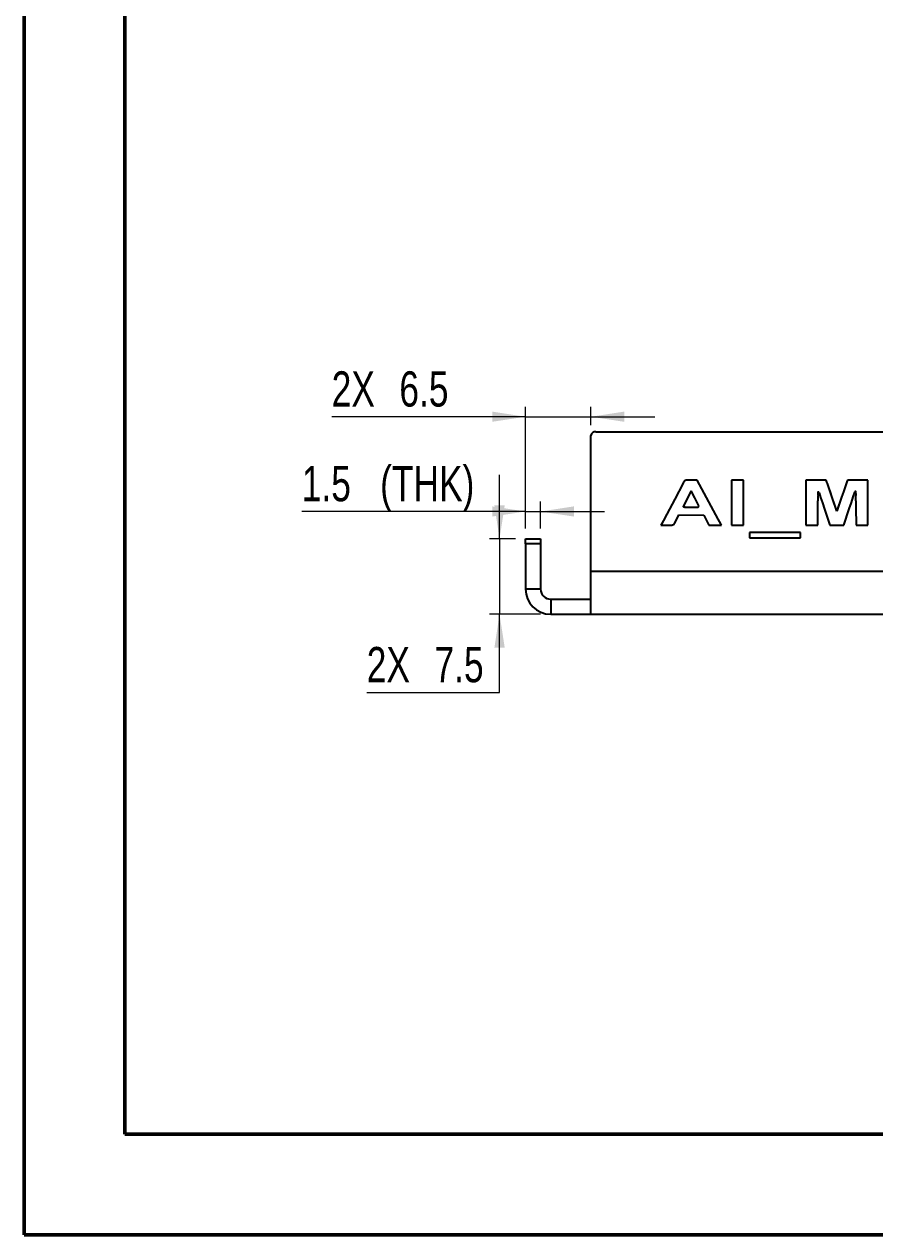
# Model space of a CAD drawing. Header units: millimetres. Extents: x 0 to 420, y 0 to 297.
# Drawn here: x 0.1 to 84.5, y 0.2 to 120.4 of the extents above; entities that cross this region are included whole.
import ezdxf

# ---------------------------------------------------------------- set-up
doc = ezdxf.new("R2010")
doc.units = ezdxf.units.MM
doc.styles.add('SLDTEXTSTYLE1', font='TXT', dxfattribs={"width": 0.75})
doc.dimstyles.new('SLDDIMSTYLE3', dxfattribs={"dimtxt": 3.5, "dimasz": 3.302, "dimexe": 0, "dimexo": 0.0625, "dimgap": 0.875, "dimtad": 1, "dimdec": 1, "dimrnd": 1e-09, "dimzin": 12, "dimdsep": 46, "dimtxsty": 'SLDTEXTSTYLE1', "dimsah": 1, "dimcen": 0.09, "dimadec": 0, "dimazin": 3, "dimtfac": 1, "dimtdec": 1, "dimtmove": 0, "dimatfit": 0, "dimfxl": 1, "dimfrac": 2, "dimtolj": 1, "dimtzin": 12, "dimarcsym": 0})
doc.dimstyles.new('SLDDIMSTYLE4', dxfattribs={"dimtxt": 3.5, "dimasz": 3.302, "dimexe": 0, "dimexo": 0.0625, "dimgap": 0.875, "dimtad": 0, "dimtih": 1, "dimtoh": 1, "dimdec": 1, "dimrnd": 1e-09, "dimzin": 12, "dimdsep": 46, "dimtxsty": 'SLDTEXTSTYLE1', "dimsah": 1, "dimcen": 0.09, "dimadec": 0, "dimazin": 3, "dimtfac": 1, "dimtdec": 1, "dimtofl": 0, "dimtmove": 0, "dimatfit": 3, "dimfxl": 1, "dimfrac": 2, "dimtolj": 1, "dimtzin": 12, "dimarcsym": 0})

# ---------------------------------------------------------------- blocks, each defined once
blk = doc.blocks.new('_D_6')
at = {"color": 7, "linetype": 'Continuous', "lineweight": 18}
for p, q in [((49.85, 70.33), (49.85, 73.03)), ((51.35, 70.33), (51.35, 73.03)), ((49.85, 72.03), (27.64, 72.03)), ((49.85, 72.03), (51.35, 72.03)), ((51.35, 72.03), (57.7, 72.03))]:
    blk.add_line(p, q, dxfattribs=at)
for points in [[(49.85, 72.03), (46.55, 72.54), (46.55, 71.53)], [(51.35, 72.03), (54.66, 71.53), (54.66, 72.54)]]:
    blk.add_solid(points, dxfattribs=at)
at = {"color": 7, "linetype": 'Continuous', "lineweight": 18, "char_height": 3.5, "attachment_point": 1, "style": 'SLDTEXTSTYLE1'}
for s, insert in [('1.5', (27.64, 76.55)), ('(THK)', (35.42, 76.55))]:
    blk.add_mtext(s, dxfattribs=dict(at, insert=insert))
blk = doc.blocks.new('_D_7')
at = {"color": 7, "linetype": 'Continuous', "lineweight": 18}
for p, q in [((49.85, 70.33), (49.85, 82.44)), ((56.35, 80.59), (56.35, 82.44)), ((49.85, 81.44), (30.61, 81.44)), ((49.85, 81.44), (56.35, 81.44)), ((56.35, 81.44), (62.7, 81.44))]:
    blk.add_line(p, q, dxfattribs=at)
for points in [[(49.85, 81.44), (46.55, 81.95), (46.55, 80.94)], [(56.35, 81.44), (59.66, 80.94), (59.66, 81.95)]]:
    blk.add_solid(points, dxfattribs=at)
at = {"color": 7, "linetype": 'Continuous', "lineweight": 18, "char_height": 3.5, "attachment_point": 1, "style": 'SLDTEXTSTYLE1'}
for s, insert in [('2X', (30.61, 85.95)), ('6.5', (37.33, 85.95))]:
    blk.add_mtext(s, dxfattribs=dict(at, insert=insert))
blk = doc.blocks.new('_D_8')
at = {"color": 7, "linetype": 'Continuous', "lineweight": 18}
for p, q in [((47.28, 69.33), (47.28, 75.68)), ((48.85, 69.33), (46.28, 69.33)), ((47.28, 69.33), (47.28, 61.83)), ((51.35, 61.83), (46.28, 61.83)), ((47.28, 54.07), (47.28, 61.83)), ((34.09, 54.07), (47.28, 54.07))]:
    blk.add_line(p, q, dxfattribs=at)
for points in [[(47.28, 69.33), (47.79, 72.63), (46.77, 72.63)], [(47.28, 61.83), (46.77, 58.52), (47.79, 58.52)]]:
    blk.add_solid(points, dxfattribs=at)
at = {"color": 7, "linetype": 'Continuous', "lineweight": 18, "char_height": 3.5, "attachment_point": 1, "style": 'SLDTEXTSTYLE1'}
for s, insert in [('2X', (34.09, 58.58)), ('7.5', (40.82, 58.58))]:
    blk.add_mtext(s, dxfattribs=dict(at, insert=insert))

msp = doc.modelspace()

# ---------------------------------------------------------------- linework, layer by layer
at = {"color": 7, "linetype": 'Continuous', "lineweight": 50}
for p, q in [((0.07884, 0.21478), (0.07884, 297.21478)), ((10.07884, 10.21478), (10.07884, 287.21478)), ((10.07884, 10.21478), (410.07884, 10.21478)), ((0.07884, 0.21478), (420.07884, 0.21478))]:
    msp.add_line(p, q, dxfattribs=at)
at = {"color": 7, "linetype": 'Continuous', "lineweight": 25}
for p, q in [((56.35489, 66.09471), (56.35489, 79.5904)), ((56.85489, 79.94395), (140.85489, 79.94395)), ((65.52193, 74.84724), (64.67344, 73.25009)), ((65.52193, 74.84017), (64.67344, 73.24302)), ((65.63278, 75.05082), (65.52193, 74.84724)), ((65.63278, 75.04375), (65.52193, 74.84017)), ((65.52193, 74.84017), (65.52193, 74.84724)), ((65.63278, 75.04375), (65.63278, 75.05082)), ((65.69332, 75.09763), (65.69332, 75.1047)), ((65.79734, 75.1293), (65.79734, 75.13637)), ((65.97584, 75.14528), (65.97584, 75.15235)), ((66.91461, 75.15632), (66.30117, 75.15632)), ((66.30117, 75.14925), (66.30117, 75.15632)), ((66.91461, 75.14925), (66.30117, 75.14925)), ((68.98395, 71.28067), (66.91461, 75.15632)), ((66.91461, 75.14925), (66.91461, 75.15632)), ((68.98395, 71.2736), (66.91461, 75.14925)), ((70.32653, 75.15632), (70.32653, 70.66978)), ((71.51093, 75.15632), (70.32653, 75.15632)), ((71.51093, 75.14925), (70.32653, 75.14925)), ((71.51093, 70.66978), (71.51093, 75.15632)), ((79.70898, 75.15632), (77.68673, 75.15632)), ((77.68673, 75.15632), (77.68673, 70.66978)), ((79.70898, 75.14925), (77.68673, 75.14925)), ((79.78996, 74.94893), (79.70898, 75.15632)), ((79.70898, 75.14925), (79.70898, 75.15632)), ((79.78996, 74.94186), (79.70898, 75.14925)), ((79.84108, 74.81063), (79.78996, 74.94893)), ((79.78996, 74.94186), (79.78996, 74.94893)), ((79.84108, 74.80356), (79.78996, 74.94186)), ((79.9795, 74.41227), (79.84108, 74.81063)), ((79.84108, 74.80356), (79.84108, 74.81063)), ((79.9795, 74.40519), (79.84108, 74.80356)), ((81.73423, 74.87718), (81.59411, 74.47284)), ((81.73423, 74.87011), (81.59411, 74.46576)), ((81.77505, 74.99181), (81.73423, 74.87718)), ((81.77505, 74.98474), (81.73423, 74.87011)), ((81.73423, 74.87011), (81.73423, 74.87718)), ((81.83516, 75.15632), (81.77505, 74.99181)), ((81.83516, 75.14925), (81.77505, 74.98474)), ((81.77505, 74.98474), (81.77505, 74.99181)), ((83.86253, 75.15632), (81.83516, 75.15632)), ((81.83516, 75.14925), (81.83516, 75.15632)), ((83.86253, 75.14925), (81.83516, 75.14925)), ((83.86253, 70.66978), (83.86253, 75.15632)), ((66.30527, 74.07175), (65.55145, 72.59242)), ((66.65907, 73.39055), (66.30527, 74.07175)), ((66.79859, 73.12072), (66.65907, 73.39055)), ((78.90129, 73.60945), (78.92458, 73.98553)), ((79.00146, 73.89828), (79.16478, 73.4353)), ((79.16478, 73.4353), (79.35173, 72.89187)), ((80.14301, 73.93711), (79.9795, 74.41227)), ((79.9795, 74.40519), (79.9795, 74.41227)), ((80.14301, 73.93004), (79.9795, 74.40519)), ((80.32148, 73.41321), (80.14301, 73.93711)), ((80.14301, 73.93004), (80.14301, 73.93711)), ((80.32148, 73.40614), (80.14301, 73.93004)), ((80.77202, 72.08488), (80.32148, 73.41321)), ((80.32148, 73.40614), (80.32148, 73.41321)), ((80.77202, 72.07781), (80.32148, 73.40614)), ((81.24348, 73.45609), (80.77202, 72.08488)), ((81.24348, 73.44902), (80.77202, 72.07781)), ((81.42847, 73.99336), (81.24348, 73.45609)), ((81.42847, 73.98629), (81.24348, 73.44902)), ((81.24348, 73.44902), (81.24348, 73.45609)), ((81.59411, 74.47284), (81.42847, 73.99336)), ((81.59411, 74.46576), (81.42847, 73.98629)), ((81.42847, 73.98629), (81.42847, 73.99336)), ((81.59411, 74.46576), (81.59411, 74.47284)), ((82.21143, 72.93325), (82.39889, 73.48633)), ((82.39889, 73.48633), (82.56194, 73.95864)), ((82.62852, 74.04657), (82.64984, 73.62018)), ((64.67344, 73.25009), (63.88999, 71.77413)), ((64.67344, 73.24302), (63.88999, 71.76706)), ((64.67344, 73.24302), (64.67344, 73.25009)), ((65.52186, 72.52948), (65.52186, 72.52241)), ((65.55145, 72.59242), (65.52425, 72.53913)), ((65.54767, 72.49587), (65.54767, 72.50294)), ((65.6715, 72.47348), (65.6715, 72.48056)), ((65.90113, 72.46062), (65.90113, 72.4677)), ((65.90113, 72.4677), (66.30448, 72.46437)), ((65.90113, 72.46062), (66.30448, 72.45729)), ((66.30448, 72.46437), (66.82592, 72.46679)), ((66.30448, 72.45729), (66.30448, 72.46437)), ((66.30448, 72.45729), (66.82592, 72.45972)), ((66.9251, 72.87346), (66.79859, 73.12072)), ((66.82592, 72.45972), (66.82592, 72.46679)), ((67.02858, 72.6691), (66.9251, 72.87346)), ((67.00091, 72.47441), (67.00091, 72.48148)), ((67.06439, 72.51275), (67.06439, 72.51982)), ((67.07444, 72.54966), (67.07444, 72.55673)), ((78.87113, 70.66978), (78.87685, 72.38964)), ((78.87685, 72.38964), (78.88396, 73.0926)), ((79.35173, 72.89187), (79.55931, 72.27)), ((79.55931, 72.27), (80.08692, 70.66978)), ((81.46576, 70.66978), (82.00143, 72.29991)), ((82.00143, 72.29991), (82.21143, 72.93325)), ((82.66607, 73.0825), (82.67277, 72.41955)), ((82.67277, 72.41955), (82.67813, 70.66978)), ((63.55206, 71.13339), (63.30899, 70.66978)), ((63.55206, 71.12632), (63.31269, 70.66978)), ((63.88999, 71.77413), (63.55206, 71.13339)), ((63.88999, 71.76706), (63.55206, 71.12632)), ((63.55206, 71.12632), (63.55206, 71.13339)), ((63.88999, 71.76706), (63.88999, 71.77413)), ((64.65183, 70.84558), (64.91637, 71.34434)), ((64.91637, 71.34434), (65.09515, 71.68989)), ((65.09515, 71.68989), (67.55402, 71.65683)), ((67.55402, 71.65683), (68.05804, 70.66978)), ((69.11044, 71.04365), (68.98395, 71.28067)), ((68.98395, 71.2736), (68.98395, 71.28067)), ((69.11044, 71.03658), (68.98395, 71.2736)), ((69.30988, 70.66978), (69.11044, 71.04365)), ((69.11044, 71.03658), (69.11044, 71.04365)), ((69.3061, 70.66978), (69.11044, 71.03658)), ((80.77202, 72.07781), (80.77202, 72.08488)), ((63.30899, 70.66978), (63.9311, 70.66978)), ((68.05804, 70.66978), (69.30988, 70.66978)), ((70.32653, 70.66978), (71.51093, 70.66978)), ((72.10294, 69.95187), (72.10294, 69.41348)), ((77.17894, 69.95187), (72.10294, 69.95187)), ((77.17894, 69.9448), (72.10294, 69.9448)), ((77.17894, 69.41348), (77.17894, 69.95187)), ((77.68673, 70.66978), (78.87113, 70.66978)), ((80.08692, 70.66978), (81.46576, 70.66978)), ((82.67813, 70.66978), (83.86253, 70.66978)), ((49.85489, 69.32694), (51.35489, 69.32694)), ((49.85489, 68.82694), (49.85489, 69.32694)), ((51.35489, 68.82694), (49.85489, 68.82694)), ((49.85489, 68.82694), (49.85489, 64.32694)), ((51.35489, 69.32694), (51.35489, 68.82694)), ((51.35489, 68.82694), (51.35489, 64.32694)), ((72.10294, 69.41348), (77.17894, 69.41348)), ((56.35489, 66.09471), (141.35489, 66.09471)), ((56.35489, 61.82694), (56.35489, 66.09471)), ((51.35489, 64.32694), (49.85489, 64.32694)), ((52.35489, 63.32694), (52.35489, 61.82694)), ((52.35489, 63.32694), (56.35489, 63.32694)), ((52.35489, 61.82694), (56.35489, 61.82694)), ((56.35489, 61.82694), (141.35489, 61.82694))]:
    msp.add_line(p, q, dxfattribs=at)
at = {"color": 7, "linetype": 'Continuous', "lineweight": 25, "flags": 128}
for points in [[(78.92458, 73.98553), (78.92577, 73.98946), (78.92872, 73.99289), (78.9331, 73.99544), (78.93843, 73.99683), (78.94411, 73.9969), (78.9495, 73.99565), (78.95401, 73.99321), (78.95714, 73.98986)], [(82.60225, 74.04968), (82.60463, 74.05249), (82.6082, 74.05457), (82.61256, 74.05569), (82.61718, 74.0557), (82.62155, 74.05462), (82.62515, 74.05256), (82.62757, 74.04977), (82.62852, 74.04657)], [(65.52425, 72.53913), (65.52233, 72.5338), (65.5219, 72.5283), (65.52297, 72.52286), (65.52551, 72.51765), (65.52942, 72.5129), (65.53455, 72.50876), (65.54071, 72.5054), (65.54767, 72.50294)]]:
    msp.add_lwpolyline(points, dxfattribs=at)
at = {"color": 7, "linetype": 'Continuous', "lineweight": 25}
for centre, radius, start, end in [((56.7924, 79.502), 0.44634, 81.9508135, 168.5779898), ((65.74705, 74.98338), 0.13268, 113.8846739, 149.4538061), ((65.74705, 74.97631), 0.13269, 113.8858113, 149.4536522), ((65.85351, 74.76517), 0.37543, 98.6054393, 115.2573033), ((65.85352, 74.75806), 0.37547, 98.6063019, 115.2564406), ((66.00895, 73.77816), 1.3746, 91.3800686, 98.8555703), ((66.00892, 73.77135), 1.37433, 91.3790465, 98.8559993), ((66.30116, 61.81407), 13.34225, 89.999944, 91.3971327), ((66.30116, 61.807), 13.34225, 89.999944, 91.3971327), ((94.44348, 72.82966), 15.56174, 177.1277395, 179.0318659), ((78.56144, 73.74182), 0.46701, 19.5742397, 32.0809029), ((83.12839, 73.76222), 0.59954, 151.3494916, 160.8757164), ((62.05669, 72.72938), 20.61241, 0.9815947, 2.4769129), ((65.55257, 72.52646), 0.03098, 187.5131692, 260.8988656), ((65.74187, 73.22339), 0.74616, 254.9142284, 264.5883459), ((65.74188, 73.21639), 0.74623, 254.9151019, 264.588307), ((65.94899, 75.37893), 2.91163, 264.5311929, 269.0581825), ((65.94898, 75.37153), 2.9113, 264.5307044, 269.0582077), ((66.81546, 73.64101), 1.17427, 270.5102949, 279.086636), ((66.81546, 73.63389), 1.17422, 270.5104011, 279.0871353), ((66.99171, 72.56845), 0.08746, 276.040242, 326.2145068), ((66.99171, 72.56138), 0.08746, 276.0388327, 326.2146843), ((65.29257, 71.78991), 1.94594, 24.1742995, 26.8595624), ((67.00158, 72.55665), 0.07282, 329.61595, 24.4625064), ((67.00005, 72.55008), 0.0744, 329.8754224, 359.6730599), ((63.93117, 81.36313), 10.69335, 269.999604, 272.4300708), ((64.37643, 70.98359), 0.30431, 271.5326723, 303.040219), ((64.35338, 71.01494), 0.34316, 303.4133575, 330.4271946), ((52.35489, 64.32694), 2.5, 180, 270), ((52.35489, 64.32694), 1, 180, 270)]:
    msp.add_arc(centre, radius, start, end, dxfattribs=at)

# ---------------------------------------------------------------- dimensions: what is measured, and where the dimension line sits
at = {"color": 7, "linetype": 'Continuous', "lineweight": 18}
for base, p2, text, picture, middle in [((56.35489, 81.44312), (56.35489, 79.5904), '2X <>', '_D_7', (37.20411, 81.44312)), ((51.35489, 72.0348), (51.35489, 69.32694), '<> (THK)', '_D_6', (37.20411, 72.0348))]:
    dim = msp.add_linear_dim(base=base, p1=(49.85489, 69.32694), p2=p2, text=text, dimstyle='SLDDIMSTYLE3', dxfattribs=at)
    dim.commit()
    dim.dimension.update_dxf_attribs({"geometry": picture, "text_midpoint": middle, "dimtype": 160})
dim = msp.add_linear_dim(base=(47.28137, 61.82694), p1=(49.85489, 69.32694), p2=(52.35489, 61.82694), angle=90, text='2X <>', dimstyle='SLDDIMSTYLE4', dxfattribs=at)
dim.commit()
dim.dimension.update_dxf_attribs({"geometry": '_D_8', "text_midpoint": (47.28137, 56.84893), "dimtype": 160})

doc.saveas('drawing.dxf')
